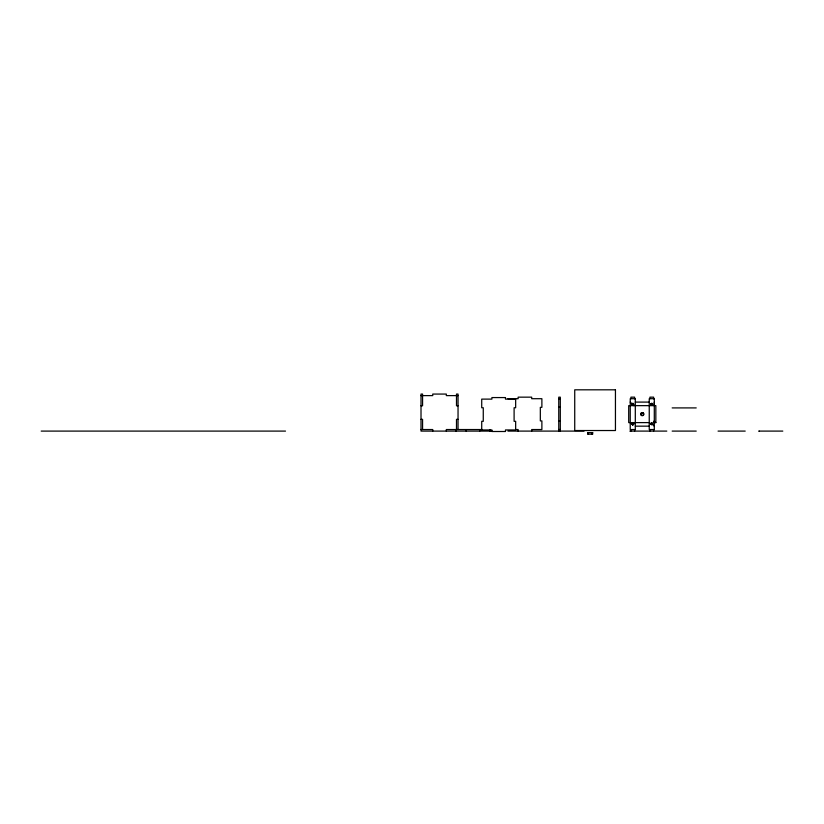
<?xml version="1.0" encoding="UTF-8"?>
<svg xmlns="http://www.w3.org/2000/svg" width="824" height="824" viewBox="0 0 824 824"><rect width="100%" height="100%" fill="white"/><g stroke="black" fill="none" stroke-linecap="round" stroke-linejoin="round"><path stroke-width="1.24" d="M654.297 405.645L654.297 402.091M651.382 423.114L650.847 424.113L651.733 424.906L652.68 423.721L651.207 423.217L652.33 423.217L652.67 424.226L652.196 423.134M421.012 395.613L432.744 395.613L432.744 394.068L446.32 394.068L446.32 395.613L458.041 395.613M507.945 398.703L518.131 398.703L518.131 397.158L531.696 397.158L531.696 398.703L541.883 398.703L541.883 407.334L540.328 407.334L540.328 420.909L541.883 420.909L541.883 429.541L531.696 429.541L531.696 431.096M558.754 398.703L560.299 398.703M635.304 402.091L649.24 402.091M421.012 405.789L422.568 405.789L422.568 394.068L421.012 394.068L421.012 431.096L492.155 431.096M458.041 405.789L456.496 405.789L456.496 394.068L458.041 394.068L458.041 429.541M558.754 407.334L560.299 407.334M672.168 407.911L696.229 407.911M421.012 419.364L422.568 419.364L422.568 429.541M458.041 419.364L456.496 419.364L456.496 429.541M558.754 420.909L560.299 420.909M649.673 422.609L628.702 422.609L628.702 405.645L655.842 405.645L655.842 422.609L653.37 422.609M635.304 426.163L649.24 426.163M421.012 429.541L432.744 429.541L432.744 431.096M482.287 429.541L446.32 429.541L446.32 431.096M515.659 429.541L518.131 429.541L518.131 431.096M558.754 429.541L560.299 429.541M41.2 431.096L285.506 431.096M507.945 431.096L584.051 431.096M629.794 431.096L666.801 431.096M672.168 431.096L696.229 431.096M718.054 431.096L745.205 431.096M782.8 431.096L758.739 431.096L759.357 431.282M653.669 421.249L655.842 422.609M630.236 402.091L633.8 405.655M651.63 423.484L654.297 426.163M653.628 398.703L653.628 397.158L649.92 397.158L649.92 398.703M653.628 429.541L653.628 431.096M649.92 429.541L649.92 431.096M634.624 398.703L634.624 397.158L630.916 397.158L630.916 398.703M634.624 429.541L634.624 431.096M630.916 429.541L630.916 431.096M592.003 432.641L592.003 434.186M588.295 432.641L588.295 434.186M560.299 431.096L560.299 397.158L558.754 397.158L558.754 431.096M489.919 429.541L489.919 431.096M479.733 429.541L479.733 431.096M466.168 429.541L466.168 431.096M455.981 429.541L455.981 431.096M631.833 423.927L632.77 424.906L633.707 423.969L632.77 424.906L633.697 423.866L632.595 424.885L631.915 423.577L633.45 423.33L633.687 423.804L632.966 423.052L632.018 423.402L632.379 424.813L632.039 423.371L633.522 423.402L632.451 423.083L631.833 423.969M650.836 404.234L651.691 405.223L652.701 404.337L652.165 405.13L651.125 404.955L650.898 403.945L651.825 403.348L652.659 403.997L651.516 403.389L650.857 404.491L652.217 405.109L650.836 404.285L652.196 403.451L650.836 404.234M631.833 404.203L632.688 405.223L633.697 404.368L632.688 405.223L631.936 403.853L633.481 403.678L633.707 404.234L633.038 403.389L632.039 403.709L632.358 405.13L631.895 403.945L632.914 403.358L631.833 404.203M650.836 423.886L651.156 423.258L650.847 423.793M615.446 389.814L574.73 389.814L574.73 430.53L615.446 430.53L615.446 389.814M505.473 397.57L491.907 397.57L491.907 399.115L481.721 399.115L481.721 407.746L483.266 407.746L483.266 421.322L481.721 421.322L481.721 429.953L491.907 429.953L491.907 431.498L505.473 431.498L505.473 429.953L515.659 429.953L515.659 421.322L514.104 421.322L514.104 407.746L515.659 407.746L515.659 399.115L505.473 399.115L505.473 397.57M635.304 398.703L630.236 398.703L630.236 429.541L635.304 429.541L635.304 398.703M654.297 398.703L649.24 398.703L649.24 429.541L654.297 429.541L654.297 398.703M643.029 412.752L641.505 412.752A1.566 1.566 0 0 0 641.062 415.131A1.566 1.566 0 0 0 643.472 415.131A1.566 1.566 0 0 0 643.029 412.752M592.683 432.641L587.615 432.641L587.615 434.186L592.683 434.186L592.683 432.641M641.618 415.255A1.308 1.308 0 0 0 643.575 414.122A1.308 1.308 0 0 0 641.618 412.989A1.308 1.308 0 0 0 641.618 415.255"/></g></svg>
